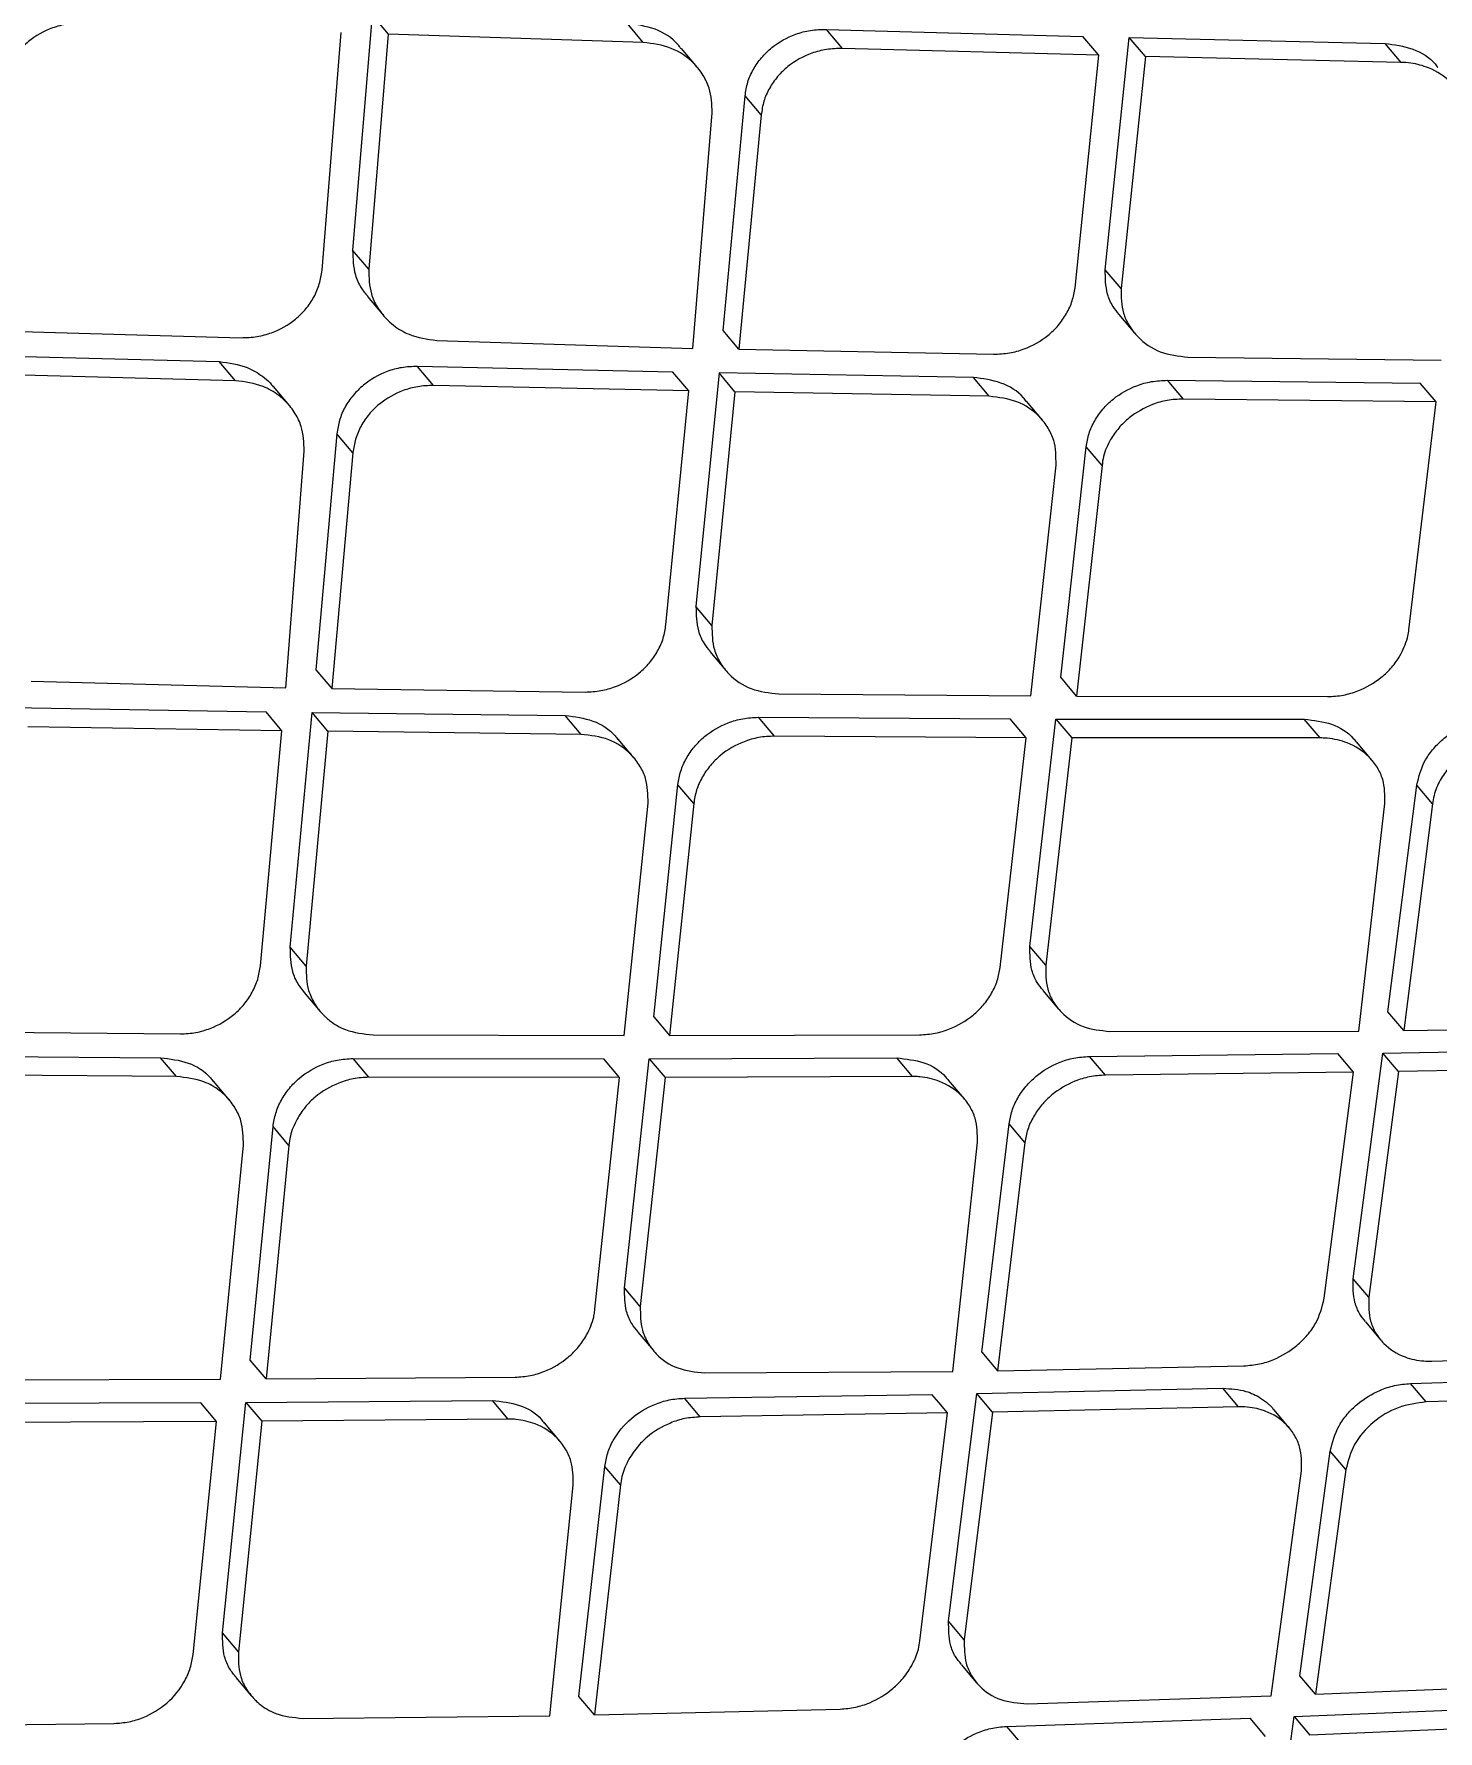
# Model space of a CAD drawing. Extents: x 0 to 84, y -21 to 126.
# Drawn here: x 12.819 to 13.763, y 67.292 to 68.433 of the extents above; entities that cross this region are included whole.
import ezdxf

# ---------------------------------------------------------------- set-up
doc = ezdxf.new("R2010")
doc.units = 0
doc.header["$MEASUREMENT"] = 0
doc.layers.add('1', color=4, linetype='Continuous')

# ---------------------------------------------------------------- blocks, each defined once
blk = doc.blocks.new('PRODIGY')
at = {"layer": '1', "color": 3, "linetype": 'Continuous', "lineweight": 25}
for p, q in [((13.0462, 68.4458), (13.0332, 68.2876)), ((13.0462, 68.4457), (13.057, 68.4329)), ((13.0126, 68.2741), (13.0255, 68.434)), ((13.2285, 68.4273), (13.2177, 68.4402)), ((13.3515, 68.4361), (13.5239, 68.4314)), ((13.3623, 68.4233), (13.3515, 68.4361)), ((13.057, 68.4329), (13.044, 68.2748)), ((13.2285, 68.4273), (13.057, 68.4329)), ((13.2649, 68.4105), (13.2541, 68.4233)), ((13.5346, 68.4187), (13.3623, 68.4233)), ((13.5346, 68.4187), (13.5239, 68.4314)), ((13.5389, 68.2745), (13.5551, 68.4306)), ((13.5551, 68.4306), (13.7268, 68.4266)), ((13.5659, 68.4179), (13.5551, 68.4306)), ((13.7268, 68.4266), (13.7375, 68.4139)), ((13.5186, 68.2624), (13.5346, 68.4187)), ((13.5659, 68.4179), (13.5496, 68.2618)), ((13.7375, 68.4139), (13.5659, 68.4179)), ((13.2821, 68.2337), (13.2969, 68.3914)), ((13.3077, 68.3786), (13.2969, 68.3914)), ((13.2617, 68.2216), (13.2748, 68.38)), ((13.3077, 68.3786), (13.2928, 68.221)), ((13.044, 68.2748), (13.0332, 68.2876)), ((13.5496, 68.2618), (13.5389, 68.2745)), ((13.0431, 68.2565), (13.0539, 68.2437)), ((13.5481, 68.2443), (13.5588, 68.2317)), ((12.786, 68.2337), (12.9584, 68.2288)), ((13.2928, 68.221), (13.2821, 68.2337)), ((12.7729, 68.2173), (12.9436, 68.2127)), ((13.0897, 68.227), (13.2617, 68.2216)), ((13.2928, 68.221), (13.4639, 68.2177)), ((12.9544, 68.1999), (12.9436, 68.2127)), ((13.2483, 68.2057), (13.0768, 68.2094)), ((13.0875, 68.1967), (13.0768, 68.2094)), ((13.5945, 68.2157), (13.7646, 68.2136)), ((12.9544, 68.1999), (12.7838, 68.2044)), ((12.9907, 68.1832), (12.9799, 68.1959)), ((13.259, 68.193), (13.0875, 68.1967)), ((13.259, 68.193), (13.2483, 68.2057)), ((13.2794, 68.2051), (13.2639, 68.0481)), ((13.4503, 68.2021), (13.2794, 68.2051)), ((13.2901, 68.1924), (13.2794, 68.2051)), ((13.461, 68.1894), (13.4503, 68.2021)), ((13.5807, 68.2002), (13.7506, 68.1983)), ((13.5914, 68.1875), (13.5807, 68.2002)), ((13.7613, 68.1857), (13.7506, 68.1983)), ((13.2437, 68.0358), (13.259, 68.193)), ((13.2901, 68.1924), (13.2746, 68.0354)), ((13.461, 68.1894), (13.2901, 68.1924)), ((13.4967, 68.1734), (13.486, 68.1861)), ((13.7613, 68.1857), (13.5914, 68.1875)), ((13.7429, 68.0323), (13.7613, 68.1857)), ((13.0226, 68.1642), (13.0085, 68.0056)), ((13.0334, 68.1515), (13.0226, 68.1642)), ((12.9883, 67.9934), (13.0006, 68.1526)), ((13.0334, 68.1515), (13.0192, 67.9929)), ((13.509, 68.0005), (13.5261, 68.1555)), ((13.5368, 68.1429), (13.5261, 68.1555)), ((13.4889, 67.9881), (13.5059, 68.1432)), ((13.5368, 68.1429), (13.5196, 67.9879)), ((13.2746, 68.0354), (13.2639, 68.0481)), ((13.2732, 68.0178), (13.2839, 68.0051)), ((13.0085, 68.0056), (13.0192, 67.9929)), ((13.5196, 67.9879), (13.509, 68.0005)), ((12.8171, 67.9979), (12.9883, 67.9934)), ((13.0192, 67.9929), (13.1895, 67.9906)), ((13.3195, 67.9893), (13.4889, 67.9881)), ((12.8043, 67.9801), (12.975, 67.9773)), ((13.5196, 67.9879), (13.6883, 67.9875)), ((12.9857, 67.9646), (12.815, 67.9673)), ((12.9857, 67.9646), (12.975, 67.9773)), ((12.9913, 67.819), (13.0059, 67.9769)), ((13.0059, 67.9769), (13.1761, 67.9748)), ((13.0166, 67.9642), (13.0059, 67.9769)), ((13.1867, 67.9621), (13.1761, 67.9748)), ((13.3059, 67.9736), (13.4751, 67.9726)), ((13.3166, 67.9609), (13.3059, 67.9736)), ((13.4858, 67.9599), (13.4751, 67.9726)), ((13.4883, 67.8196), (13.5058, 67.9724)), ((13.5058, 67.9724), (13.6727, 67.9723)), ((13.5058, 67.9724), (13.5164, 67.9598)), ((13.6833, 67.9597), (13.6727, 67.9723)), ((12.9712, 67.8065), (12.9857, 67.9646)), ((13.0166, 67.9642), (13.0019, 67.8063)), ((13.1867, 67.9621), (13.0166, 67.9642)), ((13.2224, 67.9462), (13.2117, 67.9589)), ((13.4858, 67.9599), (13.3166, 67.9609)), ((13.4683, 67.8054), (13.4858, 67.9599)), ((13.5164, 67.9598), (13.4989, 67.807)), ((13.6833, 67.9597), (13.5164, 67.9598)), ((13.7183, 67.9446), (13.7077, 67.9571)), ((13.2355, 67.7723), (13.2518, 67.9284)), ((13.2624, 67.9157), (13.2518, 67.9283)), ((13.7289, 67.7755), (13.7483, 67.9279)), ((13.7589, 67.9154), (13.7483, 67.9279)), ((13.2156, 67.7597), (13.2317, 67.9159)), ((13.2624, 67.9157), (13.2461, 67.7597)), ((13.7093, 67.7626), (13.7269, 67.9156)), ((13.7589, 67.9154), (13.7395, 67.763)), ((13.0019, 67.8063), (12.9913, 67.819)), ((13.4989, 67.807), (13.4883, 67.8196)), ((13.0007, 67.7885), (13.0114, 67.7759)), ((13.497, 67.7899), (13.5076, 67.7774)), ((13.2355, 67.7723), (13.2461, 67.7597)), ((13.7395, 67.763), (13.7289, 67.7755)), ((12.7479, 67.7622), (12.9175, 67.7608)), ((13.542, 67.7624), (13.7093, 67.7626)), ((13.7395, 67.763), (13.9056, 67.7657)), ((13.0469, 67.7601), (13.2156, 67.7597)), ((13.2461, 67.7597), (13.4142, 67.7601)), ((13.7254, 67.7479), (13.8913, 67.7508)), ((12.7347, 67.746), (12.9041, 67.7447)), ((12.9148, 67.7321), (12.9041, 67.7447)), ((13.0334, 67.7442), (13.202, 67.744)), ((13.0441, 67.7316), (13.0335, 67.7442)), ((13.2159, 67.5901), (13.2325, 67.744)), ((13.2325, 67.744), (13.3988, 67.7446)), ((13.2325, 67.744), (13.2431, 67.7315)), ((13.4094, 67.7321), (13.3988, 67.7446)), ((13.5284, 67.7456), (13.6952, 67.7475)), ((13.539, 67.7331), (13.5284, 67.7456)), ((13.7057, 67.735), (13.6952, 67.7475)), ((13.7055, 67.5961), (13.7254, 67.7479)), ((13.7359, 67.7354), (13.7254, 67.7479)), ((13.9018, 67.7384), (13.7359, 67.7354)), ((12.9148, 67.7321), (12.7455, 67.7333)), ((12.9504, 67.7163), (12.9397, 67.7289)), ((13.2126, 67.7314), (13.0441, 67.7316)), ((13.196, 67.5758), (13.2126, 67.7314)), ((13.2431, 67.7315), (13.2265, 67.5776)), ((13.4094, 67.7321), (13.2431, 67.7315)), ((13.4443, 67.717), (13.4337, 67.7296)), ((13.7057, 67.735), (13.539, 67.7331)), ((13.6861, 67.583), (13.7057, 67.735)), ((13.7359, 67.7354), (13.7161, 67.5837)), ((12.9643, 67.5414), (12.9797, 67.6984)), ((12.9904, 67.6858), (12.9798, 67.6984)), ((13.4559, 67.5468), (13.4743, 67.7003)), ((13.4849, 67.6878), (13.4744, 67.7003)), ((12.9445, 67.5287), (12.9598, 67.6859)), ((12.9904, 67.6858), (12.975, 67.5288)), ((13.4364, 67.5338), (13.453, 67.6879)), ((13.4849, 67.6878), (13.4665, 67.5343)), ((13.2265, 67.5776), (13.2159, 67.5901)), ((13.7161, 67.5837), (13.7055, 67.5961)), ((13.7137, 67.5672), (13.7242, 67.5548)), ((13.2248, 67.5603), (13.2353, 67.5478)), ((13.4559, 67.5468), (13.4665, 67.5343)), ((13.7583, 67.5407), (13.9226, 67.5455)), ((12.975, 67.5288), (12.9643, 67.5414)), ((13.2697, 67.5328), (13.4364, 67.5338)), ((13.4665, 67.5343), (13.6321, 67.5376)), ((12.7765, 67.5282), (12.9445, 67.5287)), ((12.975, 67.5288), (13.1423, 67.53)), ((13.4526, 67.519), (13.618, 67.5225)), ((13.6285, 67.51), (13.618, 67.5225)), ((13.7441, 67.5257), (13.9082, 67.5308)), ((13.7546, 67.5133), (13.7441, 67.5257)), ((12.9311, 67.5128), (12.7633, 67.5121)), ((12.9417, 67.5002), (12.9311, 67.5128)), ((12.9458, 67.358), (12.9615, 67.5129)), ((12.9615, 67.5129), (13.1271, 67.5143)), ((12.9615, 67.5129), (12.9721, 67.5004)), ((13.1377, 67.5017), (13.1271, 67.5143)), ((13.2563, 67.5158), (13.4225, 67.5184)), ((13.2668, 67.5033), (13.2563, 67.5158)), ((13.4337, 67.366), (13.4526, 67.519)), ((13.4631, 67.5065), (13.4526, 67.5189)), ((13.6285, 67.51), (13.4631, 67.5065)), ((13.9186, 67.5184), (13.7546, 67.5133)), ((12.9417, 67.5002), (12.7739, 67.4995)), ((12.926, 67.3435), (12.9417, 67.5002)), ((12.9721, 67.5004), (12.9564, 67.3454)), ((13.1377, 67.5017), (12.9721, 67.5004)), ((13.1726, 67.4867), (13.162, 67.4993)), ((13.433, 67.5059), (13.2668, 67.5033)), ((13.4143, 67.3528), (13.433, 67.5059)), ((13.4631, 67.5065), (13.4442, 67.3535)), ((13.6626, 67.4959), (13.6521, 67.5083)), ((13.6696, 67.3292), (13.6901, 67.4803)), ((13.7006, 67.4678), (13.6901, 67.4802)), ((13.1852, 67.3154), (13.2026, 67.47)), ((13.2132, 67.4575), (13.2027, 67.47)), ((13.6504, 67.3158), (13.6708, 67.467)), ((13.7006, 67.4678), (13.6801, 67.3168)), ((13.1657, 67.3022), (13.1814, 67.4574)), ((13.2132, 67.4575), (13.1957, 67.3029)), ((13.4442, 67.3535), (13.4337, 67.366)), ((12.9564, 67.3454), (12.9458, 67.358)), ((12.9547, 67.328), (12.9653, 67.3155)), ((13.442, 67.3369), (13.4525, 67.3245)), ((13.6801, 67.3168), (13.6696, 67.3292)), ((13.6801, 67.3168), (13.843, 67.3233)), ((13.1957, 67.3029), (13.1852, 67.3154)), ((13.1957, 67.3029), (13.3608, 67.3068)), ((13.4866, 67.3104), (13.6504, 67.3158)), ((13.6659, 67.3019), (13.8271, 67.3084)), ((12.706, 67.2952), (12.8727, 67.2972)), ((12.9996, 67.3006), (13.1657, 67.3022)), ((13.4726, 67.2952), (13.6362, 67.3008)), ((13.4726, 67.2952), (13.4831, 67.2827)), ((13.6467, 67.2883), (13.6362, 67.3008)), ((13.6452, 67.1528), (13.6659, 67.3019)), ((13.6659, 67.3018), (13.6763, 67.2894)), ((13.8375, 67.296), (13.6763, 67.2894))]:
    blk.add_line(p, q, dxfattribs=at)
at = {"layer": '1', "color": 3, "linetype": 'Continuous', "lineweight": 25, "flags": 128}
for points in [[(13.2126, 67.7314), (13.2066, 67.7385), (13.202, 67.744)], [(13.433, 67.5059), (13.4271, 67.5129), (13.4225, 67.5184)]]:
    blk.add_lwpolyline(points, dxfattribs=at)
at = {"layer": '1', "color": 3, "linetype": 'Continuous', "lineweight": 25}
for points, knots in [([(7.9017, 65.7551), (7.9103, 65.769), (7.9327, 65.8051), (7.9734, 65.8711), (8.0208, 65.9476), (8.0676, 66.0225), (8.108, 66.0862), (8.147, 66.1462), (8.1867, 66.2066), (8.2594, 66.3157), (8.3648, 66.47), (8.5411, 66.7186), (8.762, 67.0135), (9.0484, 67.3703), (9.3638, 67.7356), (9.7114, 68.1047), (10.1056, 68.4878), (10.5546, 68.8821), (11.0629, 69.2814), (11.5347, 69.6133), (11.9594, 69.8864), (12.2332, 70.0504), (12.4138, 70.1537), (12.4983, 70.2013), (12.5835, 70.2483), (12.6665, 70.2935), (12.7519, 70.3391), (12.8362, 70.3828), (12.8948, 70.4132), (12.9219, 70.4272)], [0, 0, 0, 0, 0.0070154, 0.0183633, 0.0334229, 0.0458502, 0.0564362, 0.0659719, 0.0767348, 0.0876127, 0.1225496, 0.1573381, 0.2190684, 0.2814673, 0.3546836, 0.4272194, 0.5001153, 0.5918224, 0.6850474, 0.7791456, 0.8408839, 0.9031276, 0.9169639, 0.9307217, 0.945004, 0.9589917, 0.971501, 0.9868277, 1, 1, 1, 1]), ([(7.9164, 65.7461), (8.0394, 65.9433), (8.2852, 66.3374), (8.6932, 66.9027), (9.128, 67.4459), (9.591, 67.9625), (10.0829, 68.4482), (10.6026, 68.9028), (11.1499, 69.3269), (11.7222, 69.7203), (12.3146, 70.0864), (12.7249, 70.3035), (12.93, 70.412)], [0, 0, 0, 0, 0.100345, 0.20059, 0.300906, 0.400755, 0.500092, 0.599381, 0.699069, 0.799349, 0.899659, 1, 1, 1, 1]), ([(8.684, 65.5752), (8.8226, 65.7863), (9.0999, 66.2086), (9.5651, 66.8073), (10.0648, 67.377), (10.6018, 67.9117), (11.1739, 68.4082), (11.7778, 68.8647), (12.4078, 69.2848), (12.8484, 69.5306), (13.0687, 69.6535)], [0, 0, 0, 0, 0.125001, 0.250001, 0.375003, 0.499997, 0.624991, 0.749994, 0.874996, 1, 1, 1, 1]), ([(12.787, 68.4078), (12.7874, 68.411), (12.7882, 68.4172), (12.792, 68.4261), (12.7974, 68.4342), (12.8063, 68.4432), (12.8178, 68.4495), (12.8306, 68.4529), (12.8375, 68.453), (12.8411, 68.4531)], [0, 0, 0, 0, 0.128123, 0.254078, 0.378312, 0.501485, 0.735014, 0.863584, 1, 1, 1, 1]), ([(12.8519, 68.4402), (12.8484, 68.4401), (12.8415, 68.44), (12.8287, 68.4366), (12.8172, 68.4302), (12.8083, 68.4213), (12.8029, 68.4132), (12.7991, 68.4043), (12.7983, 68.398), (12.7979, 68.3949)], [0, 0, 0, 0, 0.136538, 0.265203, 0.498983, 0.6216, 0.745932, 0.871907, 1, 1, 1, 1]), ([(13.2539, 68.4231), (13.2532, 68.424), (13.2489, 68.4298), (13.2368, 68.4374), (13.2241, 68.4392), (13.2177, 68.4402)], [0, 0, 0, 0, 0.090367, 0.54508, 1, 1, 1, 1]), ([(13.2969, 68.3914), (13.2974, 68.3945), (13.2983, 68.4006), (13.3022, 68.4093), (13.3077, 68.4172), (13.3167, 68.426), (13.3282, 68.4324), (13.341, 68.4358), (13.3479, 68.436), (13.3515, 68.4361)], [0, 0, 0, 0, 0.126268, 0.251542, 0.376128, 0.500533, 0.731883, 0.861393, 1, 1, 1, 1]), ([(13.2748, 68.38), (13.2746, 68.3857), (13.2743, 68.3946), (13.2689, 68.4055), (13.2612, 68.4154), (13.2478, 68.4247), (13.2349, 68.4265), (13.2285, 68.4273)], [0, 0, 0, 0, 0.230494, 0.360942, 0.501355, 0.750567, 1, 1, 1, 1]), ([(13.3623, 68.4233), (13.3587, 68.4232), (13.3518, 68.423), (13.339, 68.4196), (13.3275, 68.4133), (13.3185, 68.4045), (13.313, 68.3965), (13.3091, 68.3878), (13.3082, 68.3817), (13.3077, 68.3786)], [0, 0, 0, 0, 0.138551, 0.268018, 0.499411, 0.623295, 0.748109, 0.873561, 1, 1, 1, 1]), ([(13.7268, 68.4266), (13.7332, 68.4258), (13.746, 68.424), (13.7577, 68.4167), (13.7618, 68.4112), (13.7625, 68.4104)], [0, 0, 0, 0, 0.460765, 0.919081, 1, 1, 1, 1]), ([(13.7824, 68.3678), (13.7824, 68.3735), (13.7824, 68.3823), (13.7773, 68.393), (13.7699, 68.4026), (13.7585, 68.41), (13.7463, 68.4134), (13.7398, 68.4138), (13.7375, 68.4139)], [0, 0, 0, 0, 0.234735, 0.363854, 0.500655, 0.749448, 0.912032, 1, 1, 1, 1]), ([(17.1706, 68.3144), (17.1701, 68.314), (17.1666, 68.3109), (17.155, 68.3004), (17.1135, 68.2631), (16.9586, 68.1238), (16.3553, 67.5824), (15.1613, 66.5136), (14.0995, 65.5331), (13.488, 64.9684)], [0, 0, 0, 0, 0.000353, 0.002828, 0.009436, 0.033986, 0.128384, 0.498019, 1, 1, 1, 1]), ([(9.9071, 61.4994), (10.0344, 61.6178), (10.2936, 61.8591), (10.674, 62.2138), (11.0381, 62.5536), (11.3708, 62.8642), (11.6721, 63.1456), (11.9421, 63.3978), (12.2073, 63.6454), (12.4768, 63.8969), (12.7617, 64.1627), (13.0468, 64.4283), (13.3194, 64.6822), (13.5794, 64.9241), (13.829, 65.1563), (14.0937, 65.4023), (14.3852, 65.673), (14.7122, 65.9766), (15.0677, 66.3063), (15.4502, 66.6609), (15.8584, 67.0394), (16.2987, 67.448), (16.7561, 67.8725), (17.0665, 68.1614), (17.2195, 68.3038)], [0, 0, 0, 0, 0.052205, 0.106329, 0.156158, 0.201702, 0.242965, 0.279941, 0.312633, 0.351893, 0.390616, 0.429625, 0.468921, 0.502488, 0.536262, 0.571311, 0.611052, 0.65574, 0.705379, 0.756722, 0.812476, 0.872629, 0.937199, 1, 1, 1, 1]), ([(13.0332, 68.2876), (13.0334, 68.2819), (13.0336, 68.2731), (13.0382, 68.2628), (13.0417, 68.2585), (13.0433, 68.2567)], [0, 0, 0, 0, 0.496561, 0.78239, 1, 1, 1, 1]), ([(13.044, 68.2748), (13.0441, 68.2691), (13.0444, 68.2602), (13.0495, 68.2492), (13.0548, 68.2423), (13.0619, 68.2359), (13.0726, 68.2294), (13.0833, 68.2279), (13.0897, 68.227)], [0, 0, 0, 0, 0.227597, 0.358627, 0.500958, 0.585533, 0.750997, 1, 1, 1, 1]), ([(13.5483, 68.2445), (13.5469, 68.2462), (13.5435, 68.2503), (13.5391, 68.2602), (13.539, 68.269), (13.5389, 68.2745)], [0, 0, 0, 0, 0.208312, 0.493747, 1, 1, 1, 1]), ([(12.9584, 68.2288), (12.9619, 68.2289), (12.9688, 68.2292), (12.9815, 68.2326), (12.993, 68.2391), (13.002, 68.248), (13.0074, 68.256), (13.0112, 68.2649), (13.0121, 68.271), (13.0126, 68.2741)], [0, 0, 0, 0, 0.135852, 0.264225, 0.498365, 0.623042, 0.747964, 0.873488, 1, 1, 1, 1]), ([(13.4639, 68.2177), (13.4675, 68.2179), (13.4744, 68.2181), (13.4871, 68.2217), (13.4985, 68.2281), (13.5076, 68.2369), (13.5131, 68.2449), (13.5171, 68.2535), (13.5181, 68.2594), (13.5186, 68.2624)], [0, 0, 0, 0, 0.13795, 0.267134, 0.498752, 0.625076, 0.750529, 0.875412, 1, 1, 1, 1]), ([(13.5496, 68.2618), (13.5496, 68.2562), (13.5497, 68.2474), (13.5548, 68.2367), (13.5622, 68.227), (13.5753, 68.218), (13.5881, 68.2165), (13.5945, 68.2157)], [0, 0, 0, 0, 0.231919, 0.361995, 0.501299, 0.750397, 1, 1, 1, 1]), ([(12.9436, 68.2127), (12.9501, 68.2119), (12.9607, 68.2105), (12.9714, 68.2039), (12.9771, 68.1994), (12.9791, 68.1967), (12.9797, 68.1958)], [0, 0, 0, 0, 0.459118, 0.747193, 0.918521, 1, 1, 1, 1]), ([(13.0768, 68.2095), (13.0732, 68.2093), (13.0663, 68.2091), (13.0536, 68.2056), (13.0422, 68.1991), (13.0333, 68.1902), (13.0278, 68.1823), (13.024, 68.1735), (13.0231, 68.1673), (13.0226, 68.1642)], [0, 0, 0, 0, 0.137179, 0.266068, 0.498494, 0.622491, 0.747033, 0.872754, 1, 1, 1, 1]), ([(13.0006, 68.1526), (13.0004, 68.1583), (13.0001, 68.1672), (12.9948, 68.1781), (12.9894, 68.185), (12.9822, 68.1913), (12.9714, 68.1977), (12.9608, 68.1991), (12.9544, 68.1999)], [0, 0, 0, 0, 0.228669, 0.359381, 0.500899, 0.588005, 0.750947, 1, 1, 1, 1]), ([(13.0875, 68.1967), (13.084, 68.1966), (13.0771, 68.1963), (13.0644, 68.1928), (13.053, 68.1864), (13.044, 68.1775), (13.0386, 68.1695), (13.0348, 68.1607), (13.0338, 68.1546), (13.0334, 68.1515)], [0, 0, 0, 0, 0.137301, 0.26632, 0.499172, 0.622496, 0.747085, 0.872813, 1, 1, 1, 1]), ([(13.4858, 68.1859), (13.4852, 68.1868), (13.4811, 68.1923), (13.4693, 68.1996), (13.4566, 68.2012), (13.4503, 68.2021)], [0, 0, 0, 0, 0.0836282, 0.5409717, 1, 1, 1, 1]), ([(13.5261, 68.1555), (13.5266, 68.1585), (13.5276, 68.1645), (13.5316, 68.173), (13.5371, 68.1809), (13.5461, 68.1897), (13.5575, 68.1961), (13.5701, 68.1997), (13.5771, 68.2), (13.5807, 68.2002)], [0, 0, 0, 0, 0.125196, 0.250128, 0.375111, 0.500296, 0.729634, 0.859754, 1, 1, 1, 1]), ([(13.5059, 68.1433), (13.5058, 68.1489), (13.5058, 68.1577), (13.5007, 68.1684), (13.4933, 68.178), (13.4801, 68.1871), (13.4674, 68.1886), (13.461, 68.1894)], [0, 0, 0, 0, 0.233458, 0.363142, 0.501289, 0.750355, 1, 1, 1, 1]), ([(13.5914, 68.1875), (13.5878, 68.1874), (13.5808, 68.1871), (13.5681, 68.1834), (13.5568, 68.177), (13.5478, 68.1683), (13.5417, 68.1595), (13.5379, 68.151), (13.537, 68.1449), (13.5368, 68.1429)], [0, 0, 0, 0, 0.140191, 0.270306, 0.499739, 0.625206, 0.749343, 0.915729, 1, 1, 1, 1]), ([(13.2639, 68.0481), (13.264, 68.0425), (13.2642, 68.0338), (13.2686, 68.0238), (13.272, 68.0197), (13.2734, 68.018)], [0, 0, 0, 0, 0.503769, 0.78983, 1, 1, 1, 1]), ([(13.1895, 67.9906), (13.1931, 67.9908), (13.1999, 67.9911), (13.2125, 67.9947), (13.2239, 68.0012), (13.2329, 68.0101), (13.2384, 68.0181), (13.2423, 68.0268), (13.2432, 68.0328), (13.2437, 68.0358)], [0, 0, 0, 0, 0.136564, 0.265276, 0.498663, 0.6241, 0.749287, 0.874481, 1, 1, 1, 1]), ([(13.2746, 68.0354), (13.2747, 68.0298), (13.2748, 68.0211), (13.2798, 68.0103), (13.2873, 68.0005), (13.3004, 67.9915), (13.3132, 67.99), (13.3195, 67.9893)], [0, 0, 0, 0, 0.23002, 0.360612, 0.501358, 0.750556, 1, 1, 1, 1]), ([(13.6883, 67.9875), (13.6919, 67.9877), (13.6988, 67.9881), (13.7113, 67.9919), (13.7227, 67.9984), (13.7317, 68.0071), (13.738, 68.016), (13.7414, 68.0244), (13.7428, 68.0301), (13.7429, 68.032), (13.7429, 68.0323)], [0, 0, 0, 0, 0.13955, 0.269367, 0.498934, 0.625714, 0.749301, 0.925669, 0.990891, 1, 1, 1, 1]), ([(13.1761, 67.9748), (13.1824, 67.974), (13.1951, 67.9723), (13.2068, 67.9651), (13.2109, 67.9595), (13.2115, 67.9587)], [0, 0, 0, 0, 0.460088, 0.919012, 1, 1, 1, 1]), ([(13.2518, 67.9284), (13.2523, 67.9314), (13.2533, 67.9374), (13.2572, 67.9461), (13.2626, 67.954), (13.2715, 67.9628), (13.2829, 67.9694), (13.2955, 67.9731), (13.3024, 67.9734), (13.3059, 67.9736)], [0, 0, 0, 0, 0.126133, 0.251466, 0.376202, 0.500606, 0.732018, 0.861502, 1, 1, 1, 1]), ([(13.6727, 67.9723), (13.679, 67.9716), (13.6915, 67.9701), (13.7029, 67.9632), (13.7069, 67.9578), (13.7075, 67.957)], [0, 0, 0, 0, 0.459135, 0.916433, 1, 1, 1, 1]), ([(13.7483, 67.9279), (13.7497, 67.9337), (13.7519, 67.9425), (13.7595, 67.9529), (13.7683, 67.9616), (13.7796, 67.9681), (13.7922, 67.972), (13.7992, 67.9724), (13.8028, 67.9727)], [0, 0, 0, 0, 0.247355, 0.372773, 0.498978, 0.725308, 0.856701, 1, 1, 1, 1]), ([(13.2317, 67.9159), (13.2316, 67.9216), (13.2315, 67.9304), (13.2264, 67.9412), (13.219, 67.9508), (13.2059, 67.9599), (13.1931, 67.9614), (13.1867, 67.9621)], [0, 0, 0, 0, 0.231621, 0.361812, 0.50135, 0.750503, 1, 1, 1, 1]), ([(13.3166, 67.9609), (13.313, 67.9608), (13.3062, 67.9604), (13.2935, 67.9567), (13.2822, 67.9502), (13.2733, 67.9413), (13.2678, 67.9334), (13.2639, 67.9248), (13.2629, 67.9187), (13.2624, 67.9157)], [0, 0, 0, 0, 0.138498, 0.268011, 0.499398, 0.623426, 0.748307, 0.873744, 1, 1, 1, 1]), ([(13.7269, 67.9156), (13.7269, 67.9212), (13.7268, 67.9297), (13.722, 67.9401), (13.7148, 67.9492), (13.7033, 67.9567), (13.6916, 67.9593), (13.6854, 67.9597), (13.6839, 67.9597), (13.6835, 67.9597), (13.6834, 67.9597), (13.6833, 67.9597), (13.6833, 67.9597), (13.6833, 67.9597)], [0, 0, 0, 0, 0.236155, 0.364924, 0.500614, 0.749574, 0.936409, 0.98369, 0.995729, 0.998823, 0.999658, 0.999968, 1, 1, 1, 1]), ([(13.8134, 67.9601), (13.8098, 67.9599), (13.8028, 67.9594), (13.7902, 67.9555), (13.779, 67.9491), (13.7697, 67.9401), (13.7636, 67.9312), (13.7599, 67.9228), (13.7592, 67.9172), (13.7589, 67.9154)], [0, 0, 0, 0, 0.143025, 0.274111, 0.499832, 0.625478, 0.769243, 0.921197, 1, 1, 1, 1]), ([(13.0009, 67.7887), (12.9994, 67.7905), (12.9959, 67.7947), (12.9916, 67.8047), (12.9914, 67.8134), (12.9913, 67.819)], [0, 0, 0, 0, 0.218159, 0.505644, 1, 1, 1, 1]), ([(13.4972, 67.7901), (13.4958, 67.7918), (13.4925, 67.7958), (13.4883, 67.8056), (13.4883, 67.8141), (13.4883, 67.8196)], [0, 0, 0, 0, 0.2150436, 0.4972131, 1, 1, 1, 1]), ([(12.9175, 67.7608), (12.9209, 67.7609), (12.9277, 67.7613), (12.9403, 67.765), (12.9516, 67.7716), (12.9606, 67.7806), (12.9659, 67.7886), (12.9698, 67.7974), (12.9707, 67.8035), (12.9712, 67.8065)], [0, 0, 0, 0, 0.1353, 0.263575, 0.498684, 0.623224, 0.748119, 0.87362, 1, 1, 1, 1]), ([(13.4989, 67.807), (13.4989, 67.8015), (13.4989, 67.7929), (13.5036, 67.7824), (13.5107, 67.7731), (13.5234, 67.7644), (13.5358, 67.7631), (13.542, 67.7624)], [0, 0, 0, 0, 0.232768, 0.362596, 0.501138, 0.750353, 1, 1, 1, 1]), ([(13.0019, 67.8063), (13.002, 67.8007), (13.0022, 67.792), (13.0072, 67.7811), (13.0115, 67.7754), (13.0153, 67.7718), (13.0198, 67.7679), (13.0298, 67.762), (13.0405, 67.7608), (13.0469, 67.7601)], [0, 0, 0, 0, 0.227479, 0.358525, 0.500878, 0.528151, 0.57897, 0.750903, 1, 1, 1, 1]), ([(13.4142, 67.7601), (13.4177, 67.7604), (13.4245, 67.7608), (13.437, 67.7646), (13.4483, 67.7712), (13.4573, 67.7801), (13.4628, 67.788), (13.4667, 67.7966), (13.4678, 67.8025), (13.4683, 67.8054)], [0, 0, 0, 0, 0.137633, 0.266775, 0.498933, 0.625308, 0.75081, 0.875653, 1, 1, 1, 1]), ([(12.9041, 67.7447), (12.9105, 67.744), (12.9231, 67.7424), (12.9348, 67.7352), (12.9389, 67.7296), (12.9395, 67.7288)], [0, 0, 0, 0, 0.459329, 0.918186, 1, 1, 1, 1]), ([(12.9797, 67.6984), (12.9802, 67.7015), (12.9812, 67.7076), (12.985, 67.7163), (12.9904, 67.7243), (12.9993, 67.7333), (13.0106, 67.7399), (13.0231, 67.7436), (13.0299, 67.744), (13.0334, 67.7442)], [0, 0, 0, 0, 0.127083, 0.252732, 0.377178, 0.500823, 0.734135, 0.863073, 1, 1, 1, 1]), ([(13.3988, 67.7446), (13.405, 67.7439), (13.4175, 67.7426), (13.4289, 67.7356), (13.4329, 67.7302), (13.4335, 67.7294)], [0, 0, 0, 0, 0.45979, 0.918314, 1, 1, 1, 1]), ([(13.4743, 67.7003), (13.4749, 67.7032), (13.4759, 67.7091), (13.4799, 67.7177), (13.4853, 67.7255), (13.4942, 67.7344), (13.5054, 67.741), (13.518, 67.7449), (13.5248, 67.7453), (13.5284, 67.7456)], [0, 0, 0, 0, 0.125015, 0.249934, 0.374916, 0.500074, 0.729217, 0.859493, 1, 1, 1, 1]), ([(12.9598, 67.6859), (12.9597, 67.6915), (12.9595, 67.7003), (12.9545, 67.7111), (12.9494, 67.7179), (12.9423, 67.724), (12.9317, 67.7302), (12.9212, 67.7314), (12.9148, 67.7321)], [0, 0, 0, 0, 0.229182, 0.359771, 0.500824, 0.587516, 0.750851, 1, 1, 1, 1]), ([(13.0441, 67.7316), (13.0406, 67.7314), (13.0338, 67.731), (13.0212, 67.7272), (13.0099, 67.7206), (13.001, 67.7116), (12.9951, 67.7027), (12.9914, 67.694), (12.9907, 67.6879), (12.9904, 67.6858)], [0, 0, 0, 0, 0.136963, 0.265935, 0.49938, 0.624611, 0.749382, 0.915064, 1, 1, 1, 1]), ([(13.453, 67.6879), (13.453, 67.6934), (13.4529, 67.702), (13.448, 67.7124), (13.4408, 67.7217), (13.4294, 67.729), (13.4178, 67.7317), (13.4116, 67.7321), (13.4099, 67.7321), (13.4094, 67.7321), (13.4094, 67.7321)], [0, 0, 0, 0, 0.234046, 0.363369, 0.500649, 0.749547, 0.933293, 0.981343, 0.99809, 1, 1, 1, 1]), ([(13.539, 67.7331), (13.5354, 67.7328), (13.5285, 67.7323), (13.516, 67.7284), (13.5048, 67.7218), (13.4959, 67.713), (13.4905, 67.7052), (13.4865, 67.6966), (13.4854, 67.6907), (13.4849, 67.6878)], [0, 0, 0, 0, 0.140446, 0.270647, 0.499549, 0.62445, 0.749604, 0.874728, 1, 1, 1, 1]), ([(13.225, 67.5605), (13.2235, 67.5623), (13.2201, 67.5663), (13.216, 67.5762), (13.2159, 67.5847), (13.2159, 67.5901)], [0, 0, 0, 0, 0.219968, 0.503493, 1, 1, 1, 1]), ([(13.7139, 67.5674), (13.7125, 67.569), (13.7094, 67.5728), (13.7054, 67.5823), (13.7055, 67.5907), (13.7055, 67.5961)], [0, 0, 0, 0, 0.2079332, 0.4900938, 1, 1, 1, 1]), ([(13.6321, 67.5376), (13.6356, 67.5379), (13.6424, 67.5384), (13.6548, 67.5425), (13.666, 67.5492), (13.6749, 67.5581), (13.6824, 67.5685), (13.6846, 67.5772), (13.6861, 67.583)], [0, 0, 0, 0, 0.139723, 0.269704, 0.499803, 0.62758, 0.753672, 1, 1, 1, 1]), ([(13.7161, 67.5837), (13.716, 67.5782), (13.7158, 67.5697), (13.7204, 67.5595), (13.7273, 67.5504), (13.7385, 67.5433), (13.7501, 67.5409), (13.7564, 67.5407), (13.7581, 67.5407), (13.7583, 67.5407)], [0, 0, 0, 0, 0.235358, 0.364274, 0.500465, 0.749486, 0.929893, 0.992859, 1, 1, 1, 1]), ([(13.1423, 67.53), (13.1458, 67.5302), (13.1525, 67.5307), (13.165, 67.5345), (13.1763, 67.5412), (13.1852, 67.5503), (13.1914, 67.5593), (13.1946, 67.5675), (13.1958, 67.5733), (13.1959, 67.5752), (13.196, 67.5758)], [0, 0, 0, 0, 0.13591, 0.264495, 0.498878, 0.625016, 0.749367, 0.925185, 0.975192, 1, 1, 1, 1]), ([(13.2265, 67.5776), (13.2265, 67.5721), (13.2265, 67.5635), (13.2313, 67.553), (13.2384, 67.5435), (13.2511, 67.5348), (13.2635, 67.5335), (13.2697, 67.5328)], [0, 0, 0, 0, 0.230233, 0.360715, 0.501186, 0.750442, 1, 1, 1, 1]), ([(13.618, 67.5225), (13.6233, 67.5221), (13.6324, 67.5216), (13.6423, 67.5169), (13.6475, 67.513), (13.6497, 67.511), (13.6509, 67.5097), (13.6515, 67.5089), (13.652, 67.5082)], [0, 0, 0, 0, 0.391819, 0.677167, 0.855462, 0.918678, 0.926328, 1, 1, 1, 1]), ([(13.6901, 67.4803), (13.6916, 67.486), (13.6938, 67.4948), (13.7013, 67.5052), (13.71, 67.5139), (13.7211, 67.5206), (13.7335, 67.5248), (13.7404, 67.5254), (13.7441, 67.5257)], [0, 0, 0, 0, 0.247318, 0.373078, 0.499783, 0.723988, 0.855636, 1, 1, 1, 1]), ([(13.1271, 67.5143), (13.1333, 67.5136), (13.1457, 67.5123), (13.1572, 67.5054), (13.1612, 67.5), (13.1618, 67.4991)], [0, 0, 0, 0, 0.4579279, 0.9151576, 1, 1, 1, 1]), ([(13.2026, 67.47), (13.2032, 67.473), (13.2042, 67.4789), (13.2093, 67.4904), (13.2195, 67.5028), (13.2335, 67.5111), (13.246, 67.5151), (13.2528, 67.5156), (13.2563, 67.5158)], [0, 0, 0, 0, 0.1263532, 0.2519135, 0.5000245, 0.7319748, 0.8615675, 1, 1, 1, 1]), ([(13.6708, 67.467), (13.6708, 67.4725), (13.671, 67.481), (13.6663, 67.4912), (13.6595, 67.5002), (13.6516, 67.5052), (13.6451, 67.5076), (13.6423, 67.5085), (13.6376, 67.5096), (13.6326, 67.51), (13.6296, 67.51), (13.6288, 67.51), (13.6285, 67.51), (13.6285, 67.51), (13.6285, 67.51)], [0, 0, 0, 0, 0.237351, 0.365695, 0.500191, 0.74898, 0.764471, 0.790556, 0.874589, 0.96722, 0.991101, 0.997425, 0.999714, 1, 1, 1, 1]), ([(13.7546, 67.5133), (13.7482, 67.5125), (13.7355, 67.5108), (13.7183, 67.5002), (13.7051, 67.4853), (13.7021, 67.4736), (13.7006, 67.4678)], [0, 0, 0, 0, 0.250057, 0.499977, 0.751532, 1, 1, 1, 1]), ([(13.1814, 67.4574), (13.1814, 67.463), (13.1813, 67.4716), (13.1764, 67.482), (13.1692, 67.4914), (13.1577, 67.4987), (13.1462, 67.5014), (13.14, 67.5018), (13.1382, 67.5018), (13.1377, 67.5018), (13.1377, 67.5018)], [0, 0, 0, 0, 0.231609, 0.361538, 0.500644, 0.749532, 0.931291, 0.979853, 0.997601, 1, 1, 1, 1]), ([(13.2668, 67.5033), (13.2633, 67.503), (13.2566, 67.5026), (13.2441, 67.4986), (13.2329, 67.4919), (13.2237, 67.4826), (13.2178, 67.4735), (13.2142, 67.465), (13.2135, 67.4594), (13.2132, 67.4575)], [0, 0, 0, 0, 0.138267, 0.267751, 0.499702, 0.62498, 0.769075, 0.920238, 1, 1, 1, 1]), ([(18.6647, 67.4283), (18.3332, 67.2006), (17.6736, 66.7476), (16.7295, 66.0094), (15.8109, 65.2516), (14.9176, 64.4679), (14.0492, 63.67), (13.2016, 62.8605), (12.3829, 62.0294), (11.5877, 61.1661), (11.0913, 60.5598), (10.8417, 60.2549)], [0, 0, 0, 0, 0.113392, 0.225638, 0.337341, 0.448782, 0.560232, 0.669481, 0.778832, 0.888787, 1, 1, 1, 1]), ([(13.4422, 67.3371), (13.4408, 67.3387), (13.4376, 67.3426), (13.4336, 67.3522), (13.4337, 67.3606), (13.4337, 67.366)], [0, 0, 0, 0, 0.213271, 0.496285, 1, 1, 1, 1]), ([(12.9549, 67.3282), (12.9534, 67.33), (12.95, 67.3342), (12.9459, 67.3441), (12.9458, 67.3526), (12.9458, 67.358)], [0, 0, 0, 0, 0.227618, 0.511378, 1, 1, 1, 1]), ([(13.3608, 67.3068), (13.3642, 67.3071), (13.3709, 67.3077), (13.3833, 67.3117), (13.3945, 67.3185), (13.4037, 67.3279), (13.4097, 67.3369), (13.4133, 67.3454), (13.4141, 67.3509), (13.4143, 67.3527)], [0, 0, 0, 0, 0.13706, 0.26606, 0.499172, 0.625402, 0.770101, 0.921269, 1, 1, 1, 1]), ([(13.4442, 67.3535), (13.4442, 67.3481), (13.4441, 67.3396), (13.4487, 67.3293), (13.4556, 67.3202), (13.4681, 67.3118), (13.4804, 67.3109), (13.4866, 67.3104)], [0, 0, 0, 0, 0.23268, 0.36248, 0.500958, 0.750262, 1, 1, 1, 1]), ([(12.8727, 67.2972), (12.8761, 67.2974), (12.8828, 67.2979), (12.8952, 67.3018), (12.9093, 67.3103), (12.9194, 67.3229), (12.9245, 67.3345), (12.9255, 67.3405), (12.926, 67.3435)], [0, 0, 0, 0, 0.134624, 0.262861, 0.49957, 0.747686, 0.873394, 1, 1, 1, 1]), ([(12.9564, 67.3454), (12.9564, 67.34), (12.9564, 67.3314), (12.9611, 67.3208), (12.965, 67.3159), (12.9672, 67.3134), (12.9673, 67.3133), (12.9676, 67.3131), (12.9686, 67.312), (12.9728, 67.3083), (12.9826, 67.3023), (12.9934, 67.3012), (12.9996, 67.3006)], [0, 0, 0, 0, 0.227018, 0.358098, 0.500706, 0.501307, 0.502349, 0.505887, 0.518534, 0.56622, 0.750714, 1, 1, 1, 1]), ([(13.419, 67.2492), (13.4205, 67.2551), (13.4234, 67.2668), (13.4361, 67.2816), (13.4499, 67.2901), (13.4622, 67.2943), (13.469, 67.2949), (13.4726, 67.2952)], [0, 0, 0, 0, 0.249494, 0.499216, 0.728405, 0.858973, 1, 1, 1, 1])]:
    blk.add_open_spline(points, degree=3, knots=knots, dxfattribs=at)

msp = doc.modelspace()

# ---------------------------------------------------------------- block references
at = {"layer": '1'}
msp.add_blockref('PRODIGY', (0, 0), dxfattribs=at)

doc.saveas('drawing.dxf')
